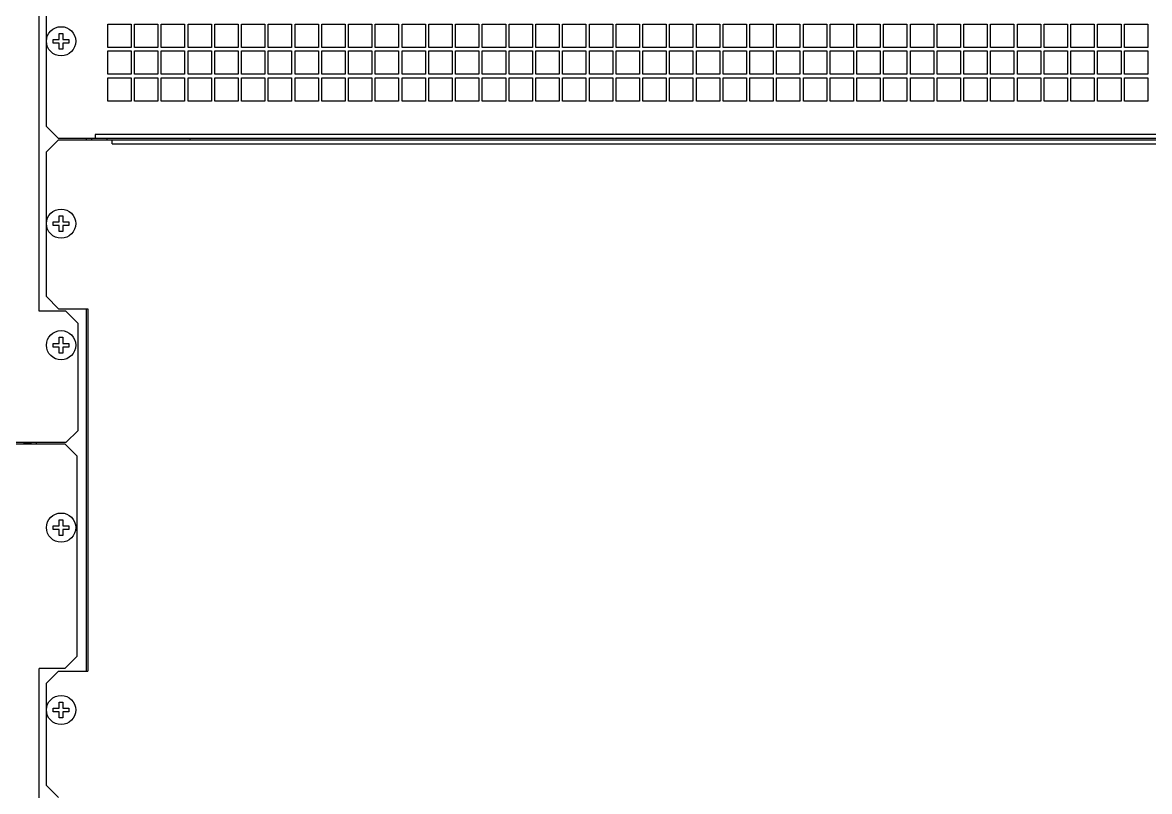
# Model space of a CAD drawing. Header units: millimetres. Extents: x 0 to 191, y 0 to 126.
# Drawn here: x 50.09 to 96.43, y 31.7 to 63.32 of the extents above; entities that cross this region are included whole.
import ezdxf

# ---------------------------------------------------------------- set-up
doc = ezdxf.new("R2010")
doc.units = ezdxf.units.MM
for name, color, linetype in [('2401-00460-M6-12PSTTHC_0', 7, 'Continuous'), ('4212-06587_0', 7, 'Continuous'), ('4212-06601_0', 7, 'Continuous'), ('4212-12608_0', 7, 'Continuous'), ('4212-12609_0', 7, 'Continuous'), ('4212-12628_0', 7, 'Continuous'), ('4212-12629_0', 7, 'Continuous'), ('4212-12651_0', 7, 'Continuous'), ('4212-12657_0', 7, 'Continuous'), ('4212-15683_0', 7, 'Continuous'), ('4502-00564-25X45X550_0', 7, 'Continuous')]:
    doc.layers.add(name, color=color, linetype=linetype)

msp = doc.modelspace()

# ---------------------------------------------------------------- linework, layer by layer
at = {"layer": '2401-00460-M6-12PSTTHC_0', "color": 7, "linetype": 'Continuous'}
for p, q in [((51.355, 62.475), (51.355, 62.625)), ((51.355, 62.625), (51.605, 62.625)), ((51.605, 62.625), (51.605, 62.875)), ((51.605, 62.875), (51.755, 62.875)), ((51.755, 62.875), (51.755, 62.625)), ((51.755, 62.625), (52.005, 62.625)), ((52.005, 62.625), (52.005, 62.475)), ((51.605, 62.475), (51.355, 62.475)), ((51.605, 62.225), (51.605, 62.475)), ((51.755, 62.225), (51.605, 62.225)), ((51.755, 62.475), (51.755, 62.225)), ((52.005, 62.475), (51.755, 62.475)), ((51.605, 55.125), (51.605, 55.375)), ((51.605, 55.375), (51.755, 55.375)), ((51.755, 55.375), (51.755, 55.125)), ((51.355, 54.975), (51.355, 55.125)), ((51.355, 55.125), (51.605, 55.125)), ((51.605, 54.975), (51.355, 54.975)), ((51.605, 54.725), (51.605, 54.975)), ((51.755, 54.725), (51.605, 54.725)), ((51.755, 55.125), (52.005, 55.125)), ((51.755, 54.975), (51.755, 54.725)), ((52.005, 54.975), (51.755, 54.975)), ((52.005, 55.125), (52.005, 54.975)), ((51.355, 49.975), (51.355, 50.125)), ((51.355, 50.125), (51.605, 50.125)), ((51.605, 50.125), (51.605, 50.375)), ((51.605, 50.375), (51.755, 50.375)), ((51.755, 50.375), (51.755, 50.125)), ((51.755, 50.125), (52.005, 50.125)), ((52.005, 50.125), (52.005, 49.975)), ((51.605, 49.975), (51.355, 49.975)), ((51.605, 49.725), (51.605, 49.975)), ((51.755, 49.725), (51.605, 49.725)), ((51.755, 49.975), (51.755, 49.725)), ((52.005, 49.975), (51.755, 49.975)), ((51.605, 42.625), (51.605, 42.875)), ((51.605, 42.875), (51.755, 42.875)), ((51.755, 42.875), (51.755, 42.625)), ((51.355, 42.475), (51.355, 42.625)), ((51.355, 42.625), (51.605, 42.625)), ((51.605, 42.475), (51.355, 42.475)), ((51.605, 42.225), (51.605, 42.475)), ((51.755, 42.225), (51.605, 42.225)), ((51.755, 42.625), (52.005, 42.625)), ((51.755, 42.475), (51.755, 42.225)), ((52.005, 42.475), (51.755, 42.475)), ((52.005, 42.625), (52.005, 42.475)), ((51.605, 35.125), (51.605, 35.375)), ((51.605, 35.375), (51.755, 35.375)), ((51.755, 35.375), (51.755, 35.125)), ((51.355, 34.975), (51.355, 35.125)), ((51.355, 35.125), (51.605, 35.125)), ((51.605, 34.975), (51.355, 34.975)), ((51.605, 34.725), (51.605, 34.975)), ((51.755, 35.125), (52.005, 35.125)), ((51.755, 34.975), (51.755, 34.725)), ((52.005, 34.975), (51.755, 34.975)), ((52.005, 35.125), (52.005, 34.975)), ((51.755, 34.725), (51.605, 34.725))]:
    msp.add_line(p, q, dxfattribs=at)
for centre in [(51.68, 62.55), (51.68, 55.05), (51.68, 50.05), (51.68, 42.55), (51.68, 35.05)]:
    msp.add_circle(centre, 0.6, dxfattribs=at)
at = {"layer": '4212-06587_0', "color": 7, "linetype": 'Continuous'}
for p, q in [((52.71, 58.55), (52.71, 58.5)), ((52.93, 58.55), (52.93, 58.5)), ((52.71, 51.55), (52.71, 36.65)), ((50.43, 46.05), (50.43, 46)), ((50.65, 46.05), (50.65, 46))]:
    msp.add_line(p, q, dxfattribs=at)
at = {"layer": '4212-06601_0', "color": 7, "linetype": 'Continuous'}
msp.add_line((50.16, 46.03), (50.28, 46.03), dxfattribs=at)
at = {"layer": '4212-12608_0', "color": 7, "linetype": 'Continuous'}
for p, q in [((51.08, 59.05), (51.08, 73.35)), ((53.6, 62.29), (53.6, 63.25)), ((53.6, 63.25), (54.56, 63.25)), ((54.56, 63.25), (54.56, 62.29)), ((54.7, 62.29), (54.7, 63.25)), ((54.7, 63.25), (55.66, 63.25)), ((55.66, 63.25), (55.66, 62.29)), ((55.8, 62.29), (55.8, 63.25)), ((55.8, 63.25), (56.76, 63.25)), ((56.76, 63.25), (56.76, 62.29)), ((56.9, 62.29), (56.9, 63.25)), ((56.9, 63.25), (57.86, 63.25)), ((57.86, 63.25), (57.86, 62.29)), ((58, 62.29), (58, 63.25)), ((58, 63.25), (58.96, 63.25)), ((58.96, 63.25), (58.96, 62.29)), ((59.1, 62.29), (59.1, 63.25)), ((59.1, 63.25), (60.06, 63.25)), ((60.06, 63.25), (60.06, 62.29)), ((60.2, 62.29), (60.2, 63.25)), ((60.2, 63.25), (61.16, 63.25)), ((61.16, 63.25), (61.16, 62.29)), ((61.3, 62.29), (61.3, 63.25)), ((61.3, 63.25), (62.26, 63.25)), ((62.26, 63.25), (62.26, 62.29)), ((62.4, 62.29), (62.4, 63.25)), ((62.4, 63.25), (63.36, 63.25)), ((63.36, 63.25), (63.36, 62.29)), ((63.5, 62.29), (63.5, 63.25)), ((63.5, 63.25), (64.46, 63.25)), ((64.46, 63.25), (64.46, 62.29)), ((64.6, 62.29), (64.6, 63.25)), ((64.6, 63.25), (65.56, 63.25)), ((65.56, 63.25), (65.56, 62.29)), ((65.7, 62.29), (65.7, 63.25)), ((65.7, 63.25), (66.66, 63.25)), ((66.66, 63.25), (66.66, 62.29)), ((66.8, 62.29), (66.8, 63.25)), ((66.8, 63.25), (67.76, 63.25)), ((67.76, 63.25), (67.76, 62.29)), ((67.9, 62.29), (67.9, 63.25)), ((67.9, 63.25), (68.86, 63.25)), ((68.86, 63.25), (68.86, 62.29)), ((69, 62.29), (69, 63.25)), ((69, 63.25), (69.96, 63.25)), ((69.96, 63.25), (69.96, 62.29)), ((70.1, 62.29), (70.1, 63.25)), ((70.1, 63.25), (71.06, 63.25)), ((71.06, 63.25), (71.06, 62.29)), ((71.2, 62.29), (71.2, 63.25)), ((71.2, 63.25), (72.16, 63.25)), ((72.16, 63.25), (72.16, 62.29)), ((72.3, 62.29), (72.3, 63.25)), ((72.3, 63.25), (73.26, 63.25)), ((73.26, 63.25), (73.26, 62.29)), ((73.4, 62.29), (73.4, 63.25)), ((73.4, 63.25), (74.36, 63.25)), ((74.36, 63.25), (74.36, 62.29)), ((74.5, 62.29), (74.5, 63.25)), ((74.5, 63.25), (75.46, 63.25)), ((75.46, 63.25), (75.46, 62.29)), ((75.6, 62.29), (75.6, 63.25)), ((75.6, 63.25), (76.56, 63.25)), ((76.56, 63.25), (76.56, 62.29)), ((76.7, 62.29), (76.7, 63.25)), ((76.7, 63.25), (77.66, 63.25)), ((77.66, 63.25), (77.66, 62.29)), ((77.8, 62.29), (77.8, 63.25)), ((77.8, 63.25), (78.76, 63.25)), ((78.76, 63.25), (78.76, 62.29)), ((78.9, 62.29), (78.9, 63.25)), ((78.9, 63.25), (79.86, 63.25)), ((79.86, 63.25), (79.86, 62.29)), ((80, 62.29), (80, 63.25)), ((80, 63.25), (80.96, 63.25)), ((80.96, 63.25), (80.96, 62.29)), ((81.1, 62.29), (81.1, 63.25)), ((81.1, 63.25), (82.06, 63.25)), ((82.06, 63.25), (82.06, 62.29)), ((82.2, 62.29), (82.2, 63.25)), ((82.2, 63.25), (83.16, 63.25)), ((83.16, 63.25), (83.16, 62.29)), ((83.3, 62.29), (83.3, 63.25)), ((83.3, 63.25), (84.26, 63.25)), ((84.26, 63.25), (84.26, 62.29)), ((84.4, 62.29), (84.4, 63.25)), ((84.4, 63.25), (85.36, 63.25)), ((85.36, 63.25), (85.36, 62.29)), ((85.5, 62.29), (85.5, 63.25)), ((85.5, 63.25), (86.46, 63.25)), ((86.46, 63.25), (86.46, 62.29)), ((86.6, 62.29), (86.6, 63.25)), ((86.6, 63.25), (87.56, 63.25)), ((87.56, 63.25), (87.56, 62.29)), ((87.7, 62.29), (87.7, 63.25)), ((87.7, 63.25), (88.66, 63.25)), ((88.66, 63.25), (88.66, 62.29)), ((88.8, 62.29), (88.8, 63.25)), ((88.8, 63.25), (89.76, 63.25)), ((89.76, 63.25), (89.76, 62.29)), ((89.9, 62.29), (89.9, 63.25)), ((89.9, 63.25), (90.86, 63.25)), ((90.86, 63.25), (90.86, 62.29)), ((91, 62.29), (91, 63.25)), ((91, 63.25), (91.96, 63.25)), ((91.96, 63.25), (91.96, 62.29)), ((92.1, 62.29), (92.1, 63.25)), ((92.1, 63.25), (93.06, 63.25)), ((93.06, 63.25), (93.06, 62.29)), ((93.2, 62.29), (93.2, 63.25)), ((93.2, 63.25), (94.16, 63.25)), ((94.16, 63.25), (94.16, 62.29)), ((94.3, 62.29), (94.3, 63.25)), ((94.3, 63.25), (95.26, 63.25)), ((95.26, 63.25), (95.26, 62.29)), ((95.4, 62.29), (95.4, 63.25)), ((95.4, 63.25), (96.36, 63.25)), ((96.36, 63.25), (96.36, 62.29)), ((54.56, 62.29), (53.6, 62.29)), ((53.6, 61.19), (53.6, 62.15)), ((53.6, 62.15), (54.56, 62.15)), ((54.56, 62.15), (54.56, 61.19)), ((55.66, 62.29), (54.7, 62.29)), ((54.7, 61.19), (54.7, 62.15)), ((54.7, 62.15), (55.66, 62.15)), ((55.66, 62.15), (55.66, 61.19)), ((56.76, 62.29), (55.8, 62.29)), ((55.8, 61.19), (55.8, 62.15)), ((55.8, 62.15), (56.76, 62.15)), ((56.76, 62.15), (56.76, 61.19)), ((57.86, 62.29), (56.9, 62.29)), ((56.9, 61.19), (56.9, 62.15)), ((56.9, 62.15), (57.86, 62.15)), ((57.86, 62.15), (57.86, 61.19)), ((58.96, 62.29), (58, 62.29)), ((58, 61.19), (58, 62.15)), ((58, 62.15), (58.96, 62.15)), ((58.96, 62.15), (58.96, 61.19)), ((60.06, 62.29), (59.1, 62.29)), ((59.1, 61.19), (59.1, 62.15)), ((59.1, 62.15), (60.06, 62.15)), ((60.06, 62.15), (60.06, 61.19)), ((61.16, 62.29), (60.2, 62.29)), ((60.2, 61.19), (60.2, 62.15)), ((60.2, 62.15), (61.16, 62.15)), ((61.16, 62.15), (61.16, 61.19)), ((62.26, 62.29), (61.3, 62.29)), ((61.3, 61.19), (61.3, 62.15)), ((61.3, 62.15), (62.26, 62.15)), ((62.26, 62.15), (62.26, 61.19)), ((63.36, 62.29), (62.4, 62.29)), ((62.4, 61.19), (62.4, 62.15)), ((62.4, 62.15), (63.36, 62.15)), ((63.36, 62.15), (63.36, 61.19)), ((64.46, 62.29), (63.5, 62.29)), ((63.5, 61.19), (63.5, 62.15)), ((63.5, 62.15), (64.46, 62.15)), ((64.46, 62.15), (64.46, 61.19)), ((65.56, 62.29), (64.6, 62.29)), ((64.6, 61.19), (64.6, 62.15)), ((64.6, 62.15), (65.56, 62.15)), ((65.56, 62.15), (65.56, 61.19)), ((66.66, 62.29), (65.7, 62.29)), ((65.7, 61.19), (65.7, 62.15)), ((65.7, 62.15), (66.66, 62.15)), ((66.66, 62.15), (66.66, 61.19)), ((67.76, 62.29), (66.8, 62.29)), ((66.8, 61.19), (66.8, 62.15)), ((66.8, 62.15), (67.76, 62.15)), ((67.76, 62.15), (67.76, 61.19)), ((68.86, 62.29), (67.9, 62.29)), ((67.9, 61.19), (67.9, 62.15)), ((67.9, 62.15), (68.86, 62.15)), ((68.86, 62.15), (68.86, 61.19)), ((69.96, 62.29), (69, 62.29)), ((69, 61.19), (69, 62.15)), ((69, 62.15), (69.96, 62.15)), ((69.96, 62.15), (69.96, 61.19)), ((71.06, 62.29), (70.1, 62.29)), ((70.1, 61.19), (70.1, 62.15)), ((70.1, 62.15), (71.06, 62.15)), ((71.06, 62.15), (71.06, 61.19)), ((72.16, 62.29), (71.2, 62.29)), ((71.2, 61.19), (71.2, 62.15)), ((71.2, 62.15), (72.16, 62.15)), ((72.16, 62.15), (72.16, 61.19)), ((73.26, 62.29), (72.3, 62.29)), ((72.3, 61.19), (72.3, 62.15)), ((72.3, 62.15), (73.26, 62.15)), ((73.26, 62.15), (73.26, 61.19)), ((74.36, 62.29), (73.4, 62.29)), ((73.4, 61.19), (73.4, 62.15)), ((73.4, 62.15), (74.36, 62.15)), ((74.36, 62.15), (74.36, 61.19)), ((75.46, 62.29), (74.5, 62.29)), ((74.5, 61.19), (74.5, 62.15)), ((74.5, 62.15), (75.46, 62.15)), ((75.46, 62.15), (75.46, 61.19)), ((76.56, 62.29), (75.6, 62.29)), ((75.6, 61.19), (75.6, 62.15)), ((75.6, 62.15), (76.56, 62.15)), ((76.56, 62.15), (76.56, 61.19)), ((77.66, 62.29), (76.7, 62.29)), ((76.7, 61.19), (76.7, 62.15)), ((76.7, 62.15), (77.66, 62.15)), ((77.66, 62.15), (77.66, 61.19)), ((78.76, 62.29), (77.8, 62.29)), ((77.8, 61.19), (77.8, 62.15)), ((77.8, 62.15), (78.76, 62.15)), ((78.76, 62.15), (78.76, 61.19)), ((79.86, 62.29), (78.9, 62.29)), ((78.9, 61.19), (78.9, 62.15)), ((78.9, 62.15), (79.86, 62.15)), ((79.86, 62.15), (79.86, 61.19)), ((80.96, 62.29), (80, 62.29)), ((80, 61.19), (80, 62.15)), ((80, 62.15), (80.96, 62.15)), ((80.96, 62.15), (80.96, 61.19)), ((82.06, 62.29), (81.1, 62.29)), ((81.1, 61.19), (81.1, 62.15)), ((81.1, 62.15), (82.06, 62.15)), ((82.06, 62.15), (82.06, 61.19)), ((83.16, 62.29), (82.2, 62.29)), ((82.2, 61.19), (82.2, 62.15)), ((82.2, 62.15), (83.16, 62.15)), ((83.16, 62.15), (83.16, 61.19)), ((84.26, 62.29), (83.3, 62.29)), ((83.3, 61.19), (83.3, 62.15)), ((83.3, 62.15), (84.26, 62.15)), ((84.26, 62.15), (84.26, 61.19)), ((85.36, 62.29), (84.4, 62.29)), ((84.4, 61.19), (84.4, 62.15)), ((84.4, 62.15), (85.36, 62.15)), ((85.36, 62.15), (85.36, 61.19)), ((86.46, 62.29), (85.5, 62.29)), ((85.5, 61.19), (85.5, 62.15)), ((85.5, 62.15), (86.46, 62.15)), ((86.46, 62.15), (86.46, 61.19)), ((87.56, 62.29), (86.6, 62.29)), ((86.6, 61.19), (86.6, 62.15)), ((86.6, 62.15), (87.56, 62.15)), ((87.56, 62.15), (87.56, 61.19)), ((88.66, 62.29), (87.7, 62.29)), ((87.7, 61.19), (87.7, 62.15)), ((87.7, 62.15), (88.66, 62.15)), ((88.66, 62.15), (88.66, 61.19)), ((89.76, 62.29), (88.8, 62.29)), ((88.8, 61.19), (88.8, 62.15)), ((88.8, 62.15), (89.76, 62.15)), ((89.76, 62.15), (89.76, 61.19)), ((90.86, 62.29), (89.9, 62.29)), ((89.9, 61.19), (89.9, 62.15)), ((89.9, 62.15), (90.86, 62.15)), ((90.86, 62.15), (90.86, 61.19)), ((91.96, 62.29), (91, 62.29)), ((91, 61.19), (91, 62.15)), ((91, 62.15), (91.96, 62.15)), ((91.96, 62.15), (91.96, 61.19)), ((93.06, 62.29), (92.1, 62.29)), ((92.1, 61.19), (92.1, 62.15)), ((92.1, 62.15), (93.06, 62.15)), ((93.06, 62.15), (93.06, 61.19)), ((94.16, 62.29), (93.2, 62.29)), ((93.2, 61.19), (93.2, 62.15)), ((93.2, 62.15), (94.16, 62.15)), ((94.16, 62.15), (94.16, 61.19)), ((95.26, 62.29), (94.3, 62.29)), ((94.3, 61.19), (94.3, 62.15)), ((94.3, 62.15), (95.26, 62.15)), ((95.26, 62.15), (95.26, 61.19)), ((96.36, 62.29), (95.4, 62.29)), ((95.4, 61.19), (95.4, 62.15)), ((95.4, 62.15), (96.36, 62.15)), ((96.36, 62.15), (96.36, 61.19)), ((54.56, 61.19), (53.6, 61.19)), ((55.66, 61.19), (54.7, 61.19)), ((56.76, 61.19), (55.8, 61.19)), ((57.86, 61.19), (56.9, 61.19)), ((58.96, 61.19), (58, 61.19)), ((60.06, 61.19), (59.1, 61.19)), ((61.16, 61.19), (60.2, 61.19)), ((62.26, 61.19), (61.3, 61.19)), ((63.36, 61.19), (62.4, 61.19)), ((64.46, 61.19), (63.5, 61.19)), ((65.56, 61.19), (64.6, 61.19)), ((66.66, 61.19), (65.7, 61.19)), ((67.76, 61.19), (66.8, 61.19)), ((68.86, 61.19), (67.9, 61.19)), ((69.96, 61.19), (69, 61.19)), ((71.06, 61.19), (70.1, 61.19)), ((72.16, 61.19), (71.2, 61.19)), ((73.26, 61.19), (72.3, 61.19)), ((74.36, 61.19), (73.4, 61.19)), ((75.46, 61.19), (74.5, 61.19)), ((76.56, 61.19), (75.6, 61.19)), ((77.66, 61.19), (76.7, 61.19)), ((78.76, 61.19), (77.8, 61.19)), ((79.86, 61.19), (78.9, 61.19)), ((80.96, 61.19), (80, 61.19)), ((82.06, 61.19), (81.1, 61.19)), ((83.16, 61.19), (82.2, 61.19)), ((84.26, 61.19), (83.3, 61.19)), ((85.36, 61.19), (84.4, 61.19)), ((86.46, 61.19), (85.5, 61.19)), ((87.56, 61.19), (86.6, 61.19)), ((88.66, 61.19), (87.7, 61.19)), ((89.76, 61.19), (88.8, 61.19)), ((90.86, 61.19), (89.9, 61.19)), ((91.96, 61.19), (91, 61.19)), ((93.06, 61.19), (92.1, 61.19)), ((94.16, 61.19), (93.2, 61.19)), ((95.26, 61.19), (94.3, 61.19)), ((96.36, 61.19), (95.4, 61.19)), ((53.6, 60.09), (53.6, 61.05)), ((53.6, 61.05), (54.56, 61.05)), ((54.56, 61.05), (54.56, 60.09)), ((54.7, 60.09), (54.7, 61.05)), ((54.7, 61.05), (55.66, 61.05)), ((55.66, 61.05), (55.66, 60.09)), ((55.8, 60.09), (55.8, 61.05)), ((55.8, 61.05), (56.76, 61.05)), ((56.76, 61.05), (56.76, 60.09)), ((56.9, 60.09), (56.9, 61.05)), ((56.9, 61.05), (57.86, 61.05)), ((57.86, 61.05), (57.86, 60.09)), ((58, 60.09), (58, 61.05)), ((58, 61.05), (58.96, 61.05)), ((58.96, 61.05), (58.96, 60.09)), ((59.1, 60.09), (59.1, 61.05)), ((59.1, 61.05), (60.06, 61.05)), ((60.06, 61.05), (60.06, 60.09)), ((60.2, 60.09), (60.2, 61.05)), ((60.2, 61.05), (61.16, 61.05)), ((61.16, 61.05), (61.16, 60.09)), ((61.3, 60.09), (61.3, 61.05)), ((61.3, 61.05), (62.26, 61.05)), ((62.26, 61.05), (62.26, 60.09)), ((62.4, 60.09), (62.4, 61.05)), ((62.4, 61.05), (63.36, 61.05)), ((63.36, 61.05), (63.36, 60.09)), ((63.5, 60.09), (63.5, 61.05)), ((63.5, 61.05), (64.46, 61.05)), ((64.46, 61.05), (64.46, 60.09)), ((64.6, 60.09), (64.6, 61.05)), ((64.6, 61.05), (65.56, 61.05)), ((65.56, 61.05), (65.56, 60.09)), ((65.7, 60.09), (65.7, 61.05)), ((65.7, 61.05), (66.66, 61.05)), ((66.66, 61.05), (66.66, 60.09)), ((66.8, 60.09), (66.8, 61.05)), ((66.8, 61.05), (67.76, 61.05)), ((67.76, 61.05), (67.76, 60.09)), ((67.9, 60.09), (67.9, 61.05)), ((67.9, 61.05), (68.86, 61.05)), ((68.86, 61.05), (68.86, 60.09)), ((69, 60.09), (69, 61.05)), ((69, 61.05), (69.96, 61.05)), ((69.96, 61.05), (69.96, 60.09)), ((70.1, 60.09), (70.1, 61.05)), ((70.1, 61.05), (71.06, 61.05)), ((71.06, 61.05), (71.06, 60.09)), ((71.2, 60.09), (71.2, 61.05)), ((71.2, 61.05), (72.16, 61.05)), ((72.16, 61.05), (72.16, 60.09)), ((72.3, 60.09), (72.3, 61.05)), ((72.3, 61.05), (73.26, 61.05)), ((73.26, 61.05), (73.26, 60.09)), ((73.4, 60.09), (73.4, 61.05)), ((73.4, 61.05), (74.36, 61.05)), ((74.36, 61.05), (74.36, 60.09)), ((74.5, 60.09), (74.5, 61.05)), ((74.5, 61.05), (75.46, 61.05)), ((75.46, 61.05), (75.46, 60.09)), ((75.6, 60.09), (75.6, 61.05)), ((75.6, 61.05), (76.56, 61.05)), ((76.56, 61.05), (76.56, 60.09)), ((76.7, 60.09), (76.7, 61.05)), ((76.7, 61.05), (77.66, 61.05)), ((77.66, 61.05), (77.66, 60.09)), ((77.8, 60.09), (77.8, 61.05)), ((77.8, 61.05), (78.76, 61.05)), ((78.76, 61.05), (78.76, 60.09)), ((78.9, 60.09), (78.9, 61.05)), ((78.9, 61.05), (79.86, 61.05)), ((79.86, 61.05), (79.86, 60.09)), ((80, 60.09), (80, 61.05)), ((80, 61.05), (80.96, 61.05)), ((80.96, 61.05), (80.96, 60.09)), ((81.1, 60.09), (81.1, 61.05)), ((81.1, 61.05), (82.06, 61.05)), ((82.06, 61.05), (82.06, 60.09)), ((82.2, 60.09), (82.2, 61.05)), ((82.2, 61.05), (83.16, 61.05)), ((83.16, 61.05), (83.16, 60.09)), ((83.3, 60.09), (83.3, 61.05)), ((83.3, 61.05), (84.26, 61.05)), ((84.26, 61.05), (84.26, 60.09)), ((84.4, 60.09), (84.4, 61.05)), ((84.4, 61.05), (85.36, 61.05)), ((85.36, 61.05), (85.36, 60.09)), ((85.5, 60.09), (85.5, 61.05)), ((85.5, 61.05), (86.46, 61.05)), ((86.46, 61.05), (86.46, 60.09)), ((86.6, 60.09), (86.6, 61.05)), ((86.6, 61.05), (87.56, 61.05)), ((87.56, 61.05), (87.56, 60.09)), ((87.7, 60.09), (87.7, 61.05)), ((87.7, 61.05), (88.66, 61.05)), ((88.66, 61.05), (88.66, 60.09)), ((88.8, 60.09), (88.8, 61.05)), ((88.8, 61.05), (89.76, 61.05)), ((89.76, 61.05), (89.76, 60.09)), ((89.9, 60.09), (89.9, 61.05)), ((89.9, 61.05), (90.86, 61.05)), ((90.86, 61.05), (90.86, 60.09)), ((91, 60.09), (91, 61.05)), ((91, 61.05), (91.96, 61.05)), ((91.96, 61.05), (91.96, 60.09)), ((92.1, 60.09), (92.1, 61.05)), ((92.1, 61.05), (93.06, 61.05)), ((93.06, 61.05), (93.06, 60.09)), ((93.2, 60.09), (93.2, 61.05)), ((93.2, 61.05), (94.16, 61.05)), ((94.16, 61.05), (94.16, 60.09)), ((94.3, 60.09), (94.3, 61.05)), ((94.3, 61.05), (95.26, 61.05)), ((95.26, 61.05), (95.26, 60.09)), ((95.4, 60.09), (95.4, 61.05)), ((95.4, 61.05), (96.36, 61.05)), ((96.36, 61.05), (96.36, 60.09)), ((54.56, 60.09), (53.6, 60.09)), ((55.66, 60.09), (54.7, 60.09)), ((56.76, 60.09), (55.8, 60.09)), ((57.86, 60.09), (56.9, 60.09)), ((58.96, 60.09), (58, 60.09)), ((60.06, 60.09), (59.1, 60.09)), ((61.16, 60.09), (60.2, 60.09)), ((62.26, 60.09), (61.3, 60.09)), ((63.36, 60.09), (62.4, 60.09)), ((64.46, 60.09), (63.5, 60.09)), ((65.56, 60.09), (64.6, 60.09)), ((66.66, 60.09), (65.7, 60.09)), ((67.76, 60.09), (66.8, 60.09)), ((68.86, 60.09), (67.9, 60.09)), ((69.96, 60.09), (69, 60.09)), ((71.06, 60.09), (70.1, 60.09)), ((72.16, 60.09), (71.2, 60.09)), ((73.26, 60.09), (72.3, 60.09)), ((74.36, 60.09), (73.4, 60.09)), ((75.46, 60.09), (74.5, 60.09)), ((76.56, 60.09), (75.6, 60.09)), ((77.66, 60.09), (76.7, 60.09)), ((78.76, 60.09), (77.8, 60.09)), ((79.86, 60.09), (78.9, 60.09)), ((80.96, 60.09), (80, 60.09)), ((82.06, 60.09), (81.1, 60.09)), ((83.16, 60.09), (82.2, 60.09)), ((84.26, 60.09), (83.3, 60.09)), ((85.36, 60.09), (84.4, 60.09)), ((86.46, 60.09), (85.5, 60.09)), ((87.56, 60.09), (86.6, 60.09)), ((88.66, 60.09), (87.7, 60.09)), ((89.76, 60.09), (88.8, 60.09)), ((90.86, 60.09), (89.9, 60.09)), ((91.96, 60.09), (91, 60.09)), ((93.06, 60.09), (92.1, 60.09)), ((94.16, 60.09), (93.2, 60.09)), ((95.26, 60.09), (94.3, 60.09)), ((96.36, 60.09), (95.4, 60.09)), ((51.08, 59.05), (51.58, 58.55)), ((119.28, 58.55), (51.58, 58.55)), ((53.08, 58.72), (53.08, 58.55)), ((117.78, 58.72), (53.08, 58.72))]:
    msp.add_line(p, q, dxfattribs=at)
at = {"layer": '4212-12609_0', "color": 7, "linetype": 'Continuous'}
for p, q in [((1.58, 46), (51.83, 46)), ((52.33, 45.5), (51.83, 46)), ((52.33, 45.5), (52.33, 37.25)), ((51.83, 36.75), (52.33, 37.25)), ((50.78, 31.35), (50.78, 36.75)), ((51.83, 36.75), (50.78, 36.75))]:
    msp.add_line(p, q, dxfattribs=at)
at = {"layer": '4212-12628_0', "color": 7, "linetype": 'Continuous'}
msp.add_line((50.16, 46), (50.16, 46.05), dxfattribs=at)
at = {"layer": '4212-12629_0', "color": 7, "linetype": 'Continuous'}
for p, q in [((50.78, 51.45), (50.78, 87.65)), ((51.88, 51.45), (50.78, 51.45)), ((52.38, 50.95), (51.88, 51.45)), ((52.38, 46.55), (52.38, 50.95)), ((51.88, 46.05), (52.38, 46.55)), ((51.88, 46.05), (1.58, 46.05))]:
    msp.add_line(p, q, dxfattribs=at)
at = {"layer": '4212-12651_0', "color": 7, "linetype": 'Continuous'}
for p, q in [((51.58, 58.5), (51.08, 58)), ((51.58, 58.5), (119.28, 58.5)), ((53.78, 58.33), (53.78, 58.5)), ((51.08, 52.05), (51.08, 58)), ((53.78, 58.33), (117.78, 58.33)), ((51.08, 52.05), (51.58, 51.55)), ((51.58, 51.55), (52.78, 51.55)), ((52.78, 51.55), (52.78, 36.65)), ((51.58, 36.65), (51.08, 36.15)), ((51.58, 36.65), (52.78, 36.65)), ((51.08, 31.95), (51.08, 36.15)), ((51.08, 31.95), (51.58, 31.45))]:
    msp.add_line(p, q, dxfattribs=at)
at = {"layer": '4212-12657_0', "color": 7, "linetype": 'Continuous'}
for q in [(50.28, 46.05), (50.43, 46.02)]:
    msp.add_line((50.28, 46.02), q, dxfattribs=at)
msp.add_arc((50.26, 46.02), 0.02, 270, 0, dxfattribs=at)
at = {"layer": '4212-15683_0', "color": 7, "linetype": 'Continuous'}
msp.add_line((53.58, 58.5), (53.58, 58.55), dxfattribs=at)
at = {"layer": '4502-00564-25X45X550_0', "color": 7, "linetype": 'Continuous'}
msp.add_line((56.98, 58.55), (56.98, 58.5), dxfattribs=at)

doc.saveas('drawing.dxf')
